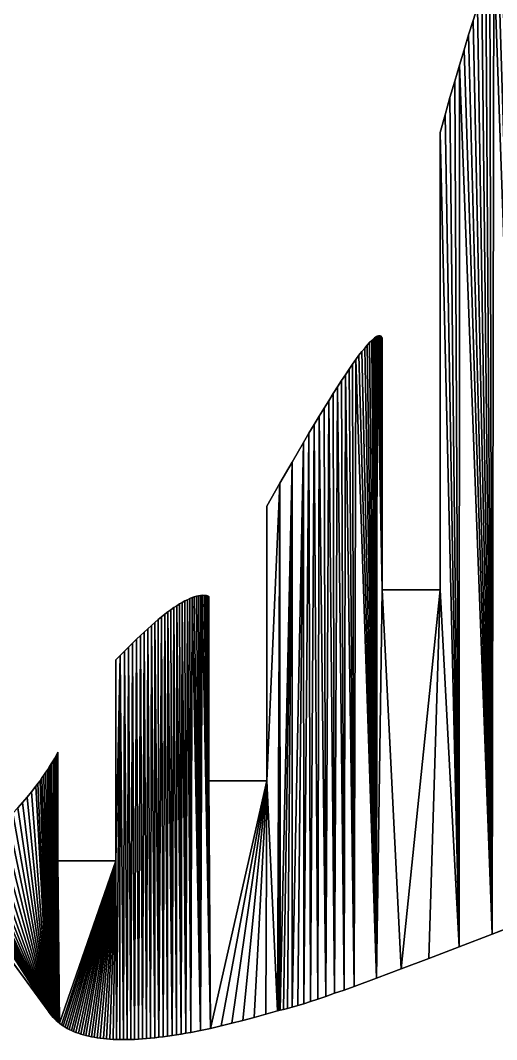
# Model space of a CAD drawing. Extents: x 10 to 917, y 10 to 841.
# Drawn here: x 679 to 731.1, y 10 to 121.4 of the extents above; entities that cross this region are included whole.
import ezdxf

# ---------------------------------------------------------------- set-up
doc = ezdxf.new("R2010")
doc.units = 0
doc.header["$MEASUREMENT"] = 0
doc.layers.get('0').update_dxf_attribs({"linetype": 'CONTINUOUS'})

msp = doc.modelspace()

# ---------------------------------------------------------------- linework, layer by layer
for p, q in [((728.95, 122.84), (728.48, 121.34)), ((728.48, 121.34), (727.99, 119.78)), ((727.99, 119.78), (727.49, 118.16)), ((727.49, 118.16), (726.99, 116.48)), ((726.99, 116.48), (726.47, 114.73)), ((726.47, 114.73), (725.95, 112.93)), ((725.95, 112.93), (725.41, 111.05)), ((725.41, 111.05), (724.87, 109.12)), ((724.87, 109.12), (724.87, 59.16)), ((718.06, 86.88), (717.98, 86.85)), ((718.13, 86.9), (718.06, 86.88)), ((718.2, 86.91), (718.13, 86.9)), ((718.26, 86.91), (718.2, 86.91)), ((718.32, 86.9), (718.26, 86.91)), ((718.37, 86.88), (718.32, 86.9)), ((718.42, 86.85), (718.37, 86.88)), ((716.91, 85.89), (716.63, 85.56)), ((717.17, 86.17), (716.91, 85.89)), ((717.4, 86.4), (717.17, 86.17)), ((717.51, 86.51), (717.4, 86.4)), ((717.62, 86.6), (717.51, 86.51)), ((717.72, 86.68), (717.62, 86.6)), ((717.81, 86.74), (717.72, 86.68)), ((717.9, 86.8), (717.81, 86.74)), ((717.98, 86.85), (717.9, 86.8)), ((718.46, 86.8), (718.42, 86.85)), ((718.5, 86.75), (718.46, 86.8)), ((718.53, 86.68), (718.5, 86.75)), ((718.53, 59.16), (718.53, 86.68)), ((716.01, 84.77), (715.67, 84.31)), ((716.33, 85.19), (716.01, 84.77)), ((716.63, 85.56), (716.33, 85.19)), ((715.31, 83.8), (714.93, 83.25)), ((715.67, 84.31), (715.31, 83.8)), ((714.53, 82.65), (714.1, 82.01)), ((714.93, 83.25), (714.53, 82.65)), ((713.66, 81.32), (713.19, 80.59)), ((714.1, 82.01), (713.66, 81.32)), ((713.19, 80.59), (712.7, 79.81)), ((712.7, 79.81), (712.19, 78.99)), ((711.66, 78.12), (711.11, 77.21)), ((712.19, 78.99), (711.66, 78.12)), ((711.11, 77.21), (710.54, 76.25)), ((710.54, 76.25), (709.95, 75.25)), ((709.95, 75.25), (708.7, 73.11)), ((708.7, 73.11), (707.36, 70.79)), ((707.36, 70.79), (705.95, 68.29)), ((705.95, 68.29), (705.95, 38.26)), ((724.87, 59.16), (718.53, 59.16)), ((696.97, 57.93), (696.69, 57.77)), ((697.25, 58.07), (696.97, 57.93)), ((697.51, 58.19), (697.25, 58.07)), ((697.76, 58.29), (697.51, 58.19)), ((698.01, 58.38), (697.76, 58.29)), ((698.24, 58.45), (698.01, 58.38)), ((698.47, 58.5), (698.24, 58.45)), ((698.68, 58.53), (698.47, 58.5)), ((698.88, 58.55), (698.68, 58.53)), ((699.08, 58.54), (698.88, 58.55)), ((699.17, 58.54), (699.08, 58.54)), ((699.27, 58.52), (699.17, 58.54)), ((699.35, 58.51), (699.27, 58.52)), ((699.44, 58.49), (699.35, 58.51)), ((699.52, 58.46), (699.44, 58.49)), ((699.61, 58.43), (699.52, 58.46)), ((699.61, 38.26), (699.61, 58.43)), ((695.46, 56.97), (695.13, 56.73)), ((695.78, 57.2), (695.46, 56.97)), ((696.09, 57.41), (695.78, 57.2)), ((696.4, 57.6), (696.09, 57.41)), ((696.69, 57.77), (696.4, 57.6)), ((694.07, 55.89), (693.7, 55.58)), ((694.43, 56.19), (694.07, 55.89)), ((694.78, 56.47), (694.43, 56.19)), ((695.13, 56.73), (694.78, 56.47)), ((692.93, 54.9), (692.53, 54.53)), ((693.32, 55.25), (692.93, 54.9)), ((693.7, 55.58), (693.32, 55.25)), ((691.7, 53.75), (691.27, 53.33)), ((692.12, 54.15), (691.7, 53.75)), ((692.53, 54.53), (692.12, 54.15)), ((690.38, 52.44), (689.92, 51.97)), ((690.83, 52.89), (690.38, 52.44)), ((691.27, 53.33), (690.83, 52.89)), ((689.92, 51.97), (689.45, 51.48)), ((689.45, 51.48), (689.45, 29.53)), ((683.11, 41.41), (682.93, 41.09)), ((683.11, 29.53), (683.11, 41.41)), ((682.38, 40.15), (682.18, 39.83)), ((682.57, 40.46), (682.38, 40.15)), ((682.75, 40.77), (682.57, 40.46)), ((682.93, 41.09), (682.75, 40.77)), ((681.78, 39.21), (681.58, 38.91)), ((681.99, 39.52), (681.78, 39.21)), ((682.18, 39.83), (681.99, 39.52)), ((680.92, 37.99), (680.7, 37.69)), ((681.15, 38.29), (680.92, 37.99)), ((681.36, 38.6), (681.15, 38.29)), ((681.58, 38.91), (681.36, 38.6)), ((705.95, 38.26), (699.61, 38.26)), ((680.23, 37.09), (679.74, 36.49)), ((680.7, 37.69), (680.23, 37.09)), ((679.24, 35.9), (678.72, 35.32)), ((679.74, 36.49), (679.24, 35.9)), ((689.45, 29.53), (683.11, 29.53)), ((671.85, 27.02), (682.02, 13.16)), ((730.57, 21.53), (734.47, 23.05)), ((726.96, 20.13), (730.57, 21.53)), ((723.65, 18.86), (726.96, 20.13)), ((720.63, 17.72), (723.65, 18.86)), ((717.91, 16.7), (720.63, 17.72)), ((714.38, 15.42), (715.48, 15.82)), ((715.48, 15.82), (717.91, 16.7)), ((711.51, 14.42), (712.39, 14.72)), ((712.39, 14.72), (713.35, 15.06)), ((713.35, 15.06), (714.38, 15.42)), ((707.77, 13.28), (708.21, 13.39)), ((708.21, 13.39), (708.72, 13.54)), ((708.72, 13.54), (709.31, 13.71)), ((709.31, 13.71), (709.97, 13.92)), ((709.97, 13.92), (710.7, 14.15)), ((710.7, 14.15), (711.51, 14.42)), ((682.02, 13.16), (682.15, 12.96)), ((682.15, 12.96), (682.29, 12.78)), ((682.29, 12.78), (682.43, 12.59)), ((682.43, 12.59), (682.59, 12.42)), ((682.59, 12.42), (682.75, 12.25)), ((703.3, 12.09), (704.54, 12.42)), ((704.54, 12.42), (705.81, 12.78)), ((705.81, 12.78), (707.12, 13.16)), ((707.12, 13.16), (707.25, 13.18)), ((707.25, 13.18), (707.41, 13.21)), ((707.41, 13.21), (707.77, 13.28)), ((682.75, 12.25), (682.92, 12.09)), ((682.92, 12.09), (683.09, 11.93)), ((683.09, 11.93), (683.28, 11.78)), ((683.28, 11.78), (683.48, 11.63)), ((683.48, 11.63), (683.68, 11.49)), ((683.68, 11.49), (683.89, 11.36)), ((683.89, 11.36), (684.11, 11.23)), ((684.11, 11.23), (684.34, 11.11)), ((698.69, 11), (699.79, 11.23)), ((699.79, 11.23), (700.93, 11.49)), ((700.93, 11.49), (702.1, 11.78)), ((702.1, 11.78), (703.3, 12.09)), ((684.34, 11.11), (684.57, 11)), ((684.57, 11), (684.82, 10.89)), ((684.82, 10.89), (685.07, 10.79)), ((685.07, 10.79), (685.34, 10.69)), ((685.34, 10.69), (685.61, 10.6)), ((685.61, 10.6), (685.88, 10.52)), ((685.88, 10.52), (686.17, 10.44)), ((686.17, 10.44), (686.47, 10.37)), ((686.47, 10.37), (686.77, 10.31)), ((686.77, 10.31), (687.08, 10.25)), ((687.08, 10.25), (687.4, 10.2)), ((687.4, 10.2), (687.73, 10.15)), ((687.73, 10.15), (688.07, 10.11)), ((688.07, 10.11), (688.42, 10.08)), ((688.42, 10.08), (688.77, 10.05)), ((688.77, 10.05), (689.13, 10.03)), ((689.13, 10.03), (689.5, 10.01)), ((691.07, 10.01), (691.49, 10.03)), ((691.49, 10.03), (691.91, 10.05)), ((691.91, 10.05), (692.34, 10.08)), ((692.34, 10.08), (692.78, 10.11)), ((692.78, 10.11), (693.22, 10.15)), ((693.22, 10.15), (693.68, 10.2)), ((693.68, 10.2), (694.14, 10.25)), ((694.14, 10.25), (694.61, 10.31)), ((694.61, 10.31), (695.09, 10.37)), ((695.09, 10.37), (695.58, 10.44)), ((695.58, 10.44), (696.08, 10.52)), ((696.08, 10.52), (696.58, 10.6)), ((696.58, 10.6), (697.1, 10.69)), ((697.1, 10.69), (697.62, 10.79)), ((697.62, 10.79), (698.69, 11)), ((689.5, 10.01), (689.88, 10)), ((689.88, 10), (690.27, 10)), ((690.27, 10), (690.67, 10)), ((690.67, 10), (691.07, 10.01))]:
    msp.add_line(p, q)

# ---------------------------------------------------------------- meshes
mesh = msp.add_polyface()
corners = [(726.96, 20.13), (724.87, 59.16), (724.87, 109.12), (725.41, 111.05), (725.95, 112.93), (726.47, 114.73), (726.99, 116.48), (730.57, 21.53), (727.49, 118.16), (727.99, 119.78), (728.48, 121.34), (728.95, 122.84), (729.42, 124.27), (729.87, 125.64), (730.32, 126.94), (730.76, 128.18), (734.47, 23.05), (731.19, 129.36), (731.6, 130.48), (732.01, 131.53), (732.41, 132.53), (732.8, 133.45), (733.18, 134.32), (733.55, 135.12), (733.73, 135.5), (733.9, 135.86), (734.08, 136.21), (734.25, 136.54), (734.42, 136.85), (734.59, 137.15), (738.67, 24.7), (734.76, 137.44), (734.92, 137.7), (735.08, 137.95), (735.24, 138.19), (735.4, 138.41), (735.55, 138.62), (735.7, 138.8), (735.85, 138.98), (736, 139.14), (736.14, 139.28), (736.29, 139.4), (737.45, 86.08), (743.79, 86.08), (743.17, 26.48), (747.96, 28.39), (744.12, 149.65), (744.45, 149.96), (744.79, 150.27), (745.13, 150.57), (745.47, 150.87), (745.82, 151.16), (746.17, 151.45)]
mesh.append_faces([[corners[k] for k in face] for face in [(0, 6, 7), (7, 15, 16), (16, 29, 30), (30, 43, 44), (44, 43, 45)]], dxfattribs={"vtx0": -1, "vtx1": -1})
mesh.append_faces([[corners[k] for k in face] for face in [(30, 41, 42), (45, 43, 46)]], dxfattribs={"vtx0": -1, "vtx1": -1, "vtx2": -1})
mesh.append_faces([[corners[k] for k in face] for face in [(0, 1, 2), (0, 2, 3), (0, 3, 4), (0, 4, 5), (0, 5, 6), (7, 6, 8), (7, 8, 9), (7, 9, 10), (7, 10, 11), (7, 11, 12), (7, 12, 13), (7, 13, 14), (7, 14, 15), (16, 15, 17), (16, 17, 18), (16, 18, 19), (16, 19, 20), (16, 20, 21), (16, 21, 22), (16, 22, 23), (16, 23, 24), (16, 24, 25), (16, 25, 26), (16, 26, 27), (16, 27, 28), (16, 28, 29), (30, 29, 31), (30, 31, 32), (30, 32, 33), (30, 33, 34), (30, 34, 35), (30, 35, 36), (30, 36, 37), (30, 37, 38), (30, 38, 39), (30, 39, 40), (30, 40, 41), (30, 42, 43), (45, 46, 47), (45, 47, 48), (45, 48, 49), (45, 49, 50), (45, 50, 51), (45, 51, 52)]], dxfattribs={"vtx0": -1, "vtx2": -1})
mesh = msp.add_polyface()
corners = [(707.36, 70.79), (705.95, 38.26), (705.95, 68.29), (707.41, 13.21), (708.7, 73.11), (708.72, 13.54), (709.95, 75.25), (709.97, 13.92), (710.54, 76.25), (710.7, 14.15), (711.11, 77.21), (711.51, 14.42), (711.66, 78.12), (712.39, 14.72), (712.19, 78.99), (712.7, 79.81), (713.35, 15.06), (713.19, 80.59), (713.66, 81.32), (714.38, 15.42), (714.1, 82.01), (714.53, 82.65), (715.48, 15.82), (714.93, 83.25), (715.31, 83.8), (715.67, 84.31), (717.91, 16.7), (716.01, 84.77), (716.33, 85.19), (716.63, 85.56), (716.91, 85.89), (717.17, 86.17), (717.4, 86.4), (717.51, 86.51), (717.62, 86.6), (717.72, 86.68), (717.81, 86.74), (717.9, 86.8), (717.98, 86.85), (718.53, 59.16), (718.06, 86.88), (718.13, 86.9), (718.2, 86.91), (718.26, 86.91), (718.32, 86.9), (718.37, 86.88), (718.42, 86.85), (718.46, 86.8), (718.5, 86.75), (718.53, 86.68), (720.63, 17.72), (724.87, 59.16), (689.92, 51.97), (689.45, 29.53), (689.45, 51.48), (698.69, 11), (698.01, 58.38), (698.24, 58.45), (698.47, 58.5), (698.68, 58.53), (698.88, 58.55), (699.79, 11.23), (699.08, 58.54), (699.17, 58.54), (699.27, 58.52), (699.35, 58.51), (699.44, 58.49), (699.61, 38.26), (699.52, 58.46), (699.61, 58.43)]
mesh.append_faces([[corners[k] for k in face] for face in [(0, 1, 2), (39, 48, 49), (52, 53, 54), (67, 68, 69)]], dxfattribs={"vtx0": -1})
mesh.append_faces([[corners[k] for k in face] for face in [(26, 38, 39)]], dxfattribs={"vtx0": -1, "vtx1": -1, "vtx2": -1})
mesh.append_faces([[corners[k] for k in face] for face in [(3, 0, 4), (5, 4, 6), (7, 6, 8), (9, 8, 10), (11, 10, 12), (13, 12, 14), (13, 14, 15), (16, 15, 17), (16, 17, 18), (19, 18, 20), (19, 20, 21), (22, 21, 23), (22, 23, 24), (22, 24, 25), (26, 25, 27), (26, 27, 28), (26, 28, 29), (26, 29, 30), (26, 30, 31), (26, 31, 32), (26, 32, 33), (26, 33, 34), (26, 34, 35), (26, 35, 36), (26, 36, 37), (26, 37, 38), (39, 38, 40), (39, 40, 41), (39, 41, 42), (39, 42, 43), (39, 43, 44), (39, 44, 45), (39, 45, 46), (39, 46, 47), (39, 47, 48), (50, 39, 51), (55, 56, 57), (55, 57, 58), (55, 58, 59), (55, 59, 60), (61, 60, 62), (61, 62, 63), (61, 63, 64), (61, 64, 65), (61, 65, 66), (67, 66, 68)]], dxfattribs={"vtx0": -1, "vtx2": -1})
mesh = msp.add_polyface()
corners = [(705.95, 38.26), (707.36, 70.79), (707.12, 13.16), (707.25, 13.18), (707.41, 13.21), (708.7, 73.11), (707.77, 13.28), (708.21, 13.39), (708.72, 13.54), (709.95, 75.25), (709.31, 13.71), (709.97, 13.92), (710.54, 76.25), (710.7, 14.15), (711.11, 77.21), (711.51, 14.42), (711.66, 78.12), (712.39, 14.72), (712.7, 79.81), (713.35, 15.06), (713.66, 81.32), (714.38, 15.42), (714.53, 82.65), (715.48, 15.82), (715.67, 84.31), (717.91, 16.7), (718.53, 59.16), (720.63, 17.72), (724.87, 59.16), (723.65, 18.86), (726.96, 20.13), (689.45, 29.53), (689.92, 51.97), (689.5, 10.01), (690.27, 10), (690.38, 52.44), (690.67, 10), (690.83, 52.89), (691.07, 10.01), (691.27, 53.33), (691.49, 10.03), (691.7, 53.75), (691.91, 10.05), (692.12, 54.15), (692.34, 10.08), (692.53, 54.53), (692.78, 10.11), (692.93, 54.9), (693.22, 10.15), (693.32, 55.25), (693.68, 10.2), (693.7, 55.58), (694.14, 10.25), (694.07, 55.89), (694.43, 56.19), (694.61, 10.31), (694.78, 56.47), (695.09, 10.37), (695.13, 56.73), (695.58, 10.44), (695.46, 56.97), (695.78, 57.2), (696.08, 10.52), (696.09, 57.41), (696.58, 10.6), (696.4, 57.6), (696.69, 57.77), (697.1, 10.69), (696.97, 57.93), (697.25, 58.07), (697.62, 10.79), (697.51, 58.19), (697.76, 58.29), (698.69, 11), (698.01, 58.38), (699.79, 11.23), (699.44, 58.49), (699.61, 38.26), (682.02, 13.16), (681.58, 38.91), (681.78, 39.21), (681.99, 39.52), (682.18, 39.83), (682.29, 12.78), (682.38, 40.15), (682.43, 12.59), (682.57, 40.46), (682.59, 12.42), (682.75, 40.77), (682.92, 12.09), (682.93, 41.09), (683.09, 11.93), (683.11, 41.41)]
mesh.append_faces([[corners[k] for k in face] for face in [(2, 1, 3), (3, 1, 4), (4, 5, 6), (6, 5, 7), (7, 5, 8), (8, 9, 10), (10, 9, 11), (11, 12, 13), (13, 14, 15), (15, 16, 17), (17, 18, 19), (19, 20, 21), (21, 22, 23), (23, 24, 25), (25, 26, 27), (27, 28, 29), (29, 28, 30)]], dxfattribs={"vtx0": -1, "vtx1": -1})
mesh.append_faces([[corners[k] for k in face] for face in [(0, 1, 2), (31, 32, 33), (75, 76, 77)]], dxfattribs={"vtx0": -1, "vtx1": -1, "vtx2": -1})
mesh.append_faces([[corners[k] for k in face] for face in [(34, 32, 35), (36, 35, 37), (38, 37, 39), (40, 39, 41), (42, 41, 43), (44, 43, 45), (46, 45, 47), (48, 47, 49), (50, 49, 51), (52, 51, 53), (52, 53, 54), (55, 54, 56), (57, 56, 58), (59, 58, 60), (59, 60, 61), (62, 61, 63), (64, 63, 65), (64, 65, 66), (67, 66, 68), (67, 68, 69), (70, 69, 71), (70, 71, 72), (73, 72, 74), (78, 79, 80), (78, 80, 81), (78, 81, 82), (83, 82, 84), (85, 84, 86), (87, 86, 88), (89, 88, 90), (91, 90, 92)]], dxfattribs={"vtx0": -1, "vtx2": -1})
mesh = msp.add_polyface()
corners = [(689.5, 10.01), (689.92, 51.97), (689.88, 10), (690.27, 10), (690.38, 52.44), (690.67, 10), (690.83, 52.89), (691.07, 10.01), (691.27, 53.33), (691.49, 10.03), (691.7, 53.75), (691.91, 10.05), (692.12, 54.15), (692.34, 10.08), (692.53, 54.53), (692.78, 10.11), (692.93, 54.9), (693.22, 10.15), (693.32, 55.25), (693.68, 10.2), (693.7, 55.58), (694.14, 10.25), (694.43, 56.19), (694.61, 10.31), (694.78, 56.47), (695.09, 10.37), (695.13, 56.73), (695.58, 10.44), (695.78, 57.2), (696.08, 10.52), (696.09, 57.41), (696.58, 10.6), (696.69, 57.77), (697.1, 10.69), (697.25, 58.07), (697.62, 10.79), (697.76, 58.29), (698.69, 11), (698.88, 58.55), (699.79, 11.23), (699.61, 38.26), (705.95, 38.26), (700.93, 11.49), (702.1, 11.78), (703.3, 12.09), (704.54, 12.42), (705.81, 12.78), (707.12, 13.16), (683.09, 11.93), (683.11, 29.53), (683.28, 11.78), (689.45, 29.53), (683.48, 11.63), (683.68, 11.49), (683.89, 11.36), (684.11, 11.23), (684.34, 11.11), (684.57, 11), (684.82, 10.89), (685.07, 10.79), (685.34, 10.69), (685.61, 10.6), (685.88, 10.52), (686.17, 10.44), (686.47, 10.37), (686.77, 10.31), (687.08, 10.25), (687.4, 10.2), (687.73, 10.15), (688.07, 10.11), (688.42, 10.08), (688.77, 10.05), (689.13, 10.03)]
mesh.append_faces([[corners[k] for k in face] for face in [(0, 1, 2), (2, 1, 3), (3, 4, 5), (5, 6, 7), (7, 8, 9), (9, 10, 11), (11, 12, 13), (13, 14, 15), (15, 16, 17), (17, 18, 19), (19, 20, 21), (21, 22, 23), (23, 24, 25), (25, 26, 27), (27, 28, 29), (29, 30, 31), (31, 32, 33), (33, 34, 35), (35, 36, 37), (37, 38, 39), (39, 41, 42), (42, 41, 43), (43, 41, 44), (44, 41, 45), (45, 41, 46), (46, 41, 47), (48, 49, 50), (50, 51, 52), (52, 51, 53), (53, 51, 54), (54, 51, 55), (55, 51, 56), (56, 51, 57), (57, 51, 58), (58, 51, 59), (59, 51, 60), (60, 51, 61), (61, 51, 62), (62, 51, 63), (63, 51, 64), (64, 51, 65), (65, 51, 66), (66, 51, 67), (67, 51, 68), (68, 51, 69), (69, 51, 70), (70, 51, 71), (71, 51, 72), (72, 51, 0)]], dxfattribs={"vtx0": -1, "vtx1": -1})
mesh.append_faces([[corners[k] for k in face] for face in [(39, 40, 41), (50, 49, 51)]], dxfattribs={"vtx0": -1, "vtx2": -1})
mesh = msp.add_polyface()
corners = [(671.56, 27.85), (671.56, 27.62), (671.56, 27.73), (671.58, 27.98), (671.58, 27.51), (671.61, 28.1), (671.61, 27.4), (671.65, 28.23), (671.65, 27.3), (671.7, 28.37), (671.71, 27.2), (671.76, 28.51), (671.77, 27.11), (671.84, 28.65), (671.85, 27.02), (671.92, 28.8), (682.02, 13.16), (672.02, 28.95), (672.13, 29.1), (672.25, 29.26), (672.39, 29.43), (672.53, 29.6), (672.69, 29.77), (672.86, 29.94), (673.04, 30.12), (673.23, 30.31), (673.43, 30.5), (673.65, 30.69), (674.11, 31.09), (674.62, 31.5), (675.18, 31.93), (675.82, 32.48), (676.43, 33.04), (677.03, 33.6), (677.61, 34.17), (678.17, 34.74), (678.72, 35.32), (679.24, 35.9), (679.74, 36.49), (680.23, 37.09), (680.7, 37.69), (680.92, 37.99), (681.15, 38.29), (681.36, 38.6), (681.58, 38.91), (682.18, 39.83), (682.15, 12.96), (682.29, 12.78), (682.38, 40.15), (682.43, 12.59), (682.57, 40.46), (682.59, 12.42), (682.75, 40.77), (682.75, 12.25), (682.92, 12.09), (682.93, 41.09), (683.09, 11.93), (683.11, 41.41), (683.11, 29.53)]
mesh.append_faces([[corners[k] for k in face] for face in [(0, 1, 2)]], dxfattribs={"vtx0": -1})
mesh.append_faces([[corners[k] for k in face] for face in [(1, 3, 4), (4, 5, 6), (6, 7, 8), (8, 9, 10), (10, 11, 12), (12, 13, 14), (14, 15, 16), (16, 45, 46), (46, 45, 47), (47, 48, 49), (49, 50, 51), (51, 52, 53), (53, 52, 54), (54, 55, 56)]], dxfattribs={"vtx0": -1, "vtx1": -1})
mesh.append_faces([[corners[k] for k in face] for face in [(1, 0, 3), (4, 3, 5), (6, 5, 7), (8, 7, 9), (10, 9, 11), (12, 11, 13), (14, 13, 15), (16, 15, 17), (16, 17, 18), (16, 18, 19), (16, 19, 20), (16, 20, 21), (16, 21, 22), (16, 22, 23), (16, 23, 24), (16, 24, 25), (16, 25, 26), (16, 26, 27), (16, 27, 28), (16, 28, 29), (16, 29, 30), (16, 30, 31), (16, 31, 32), (16, 32, 33), (16, 33, 34), (16, 34, 35), (16, 35, 36), (16, 36, 37), (16, 37, 38), (16, 38, 39), (16, 39, 40), (16, 40, 41), (16, 41, 42), (16, 42, 43), (16, 43, 44), (56, 57, 58)]], dxfattribs={"vtx0": -1, "vtx2": -1})

doc.saveas('drawing.dxf')
